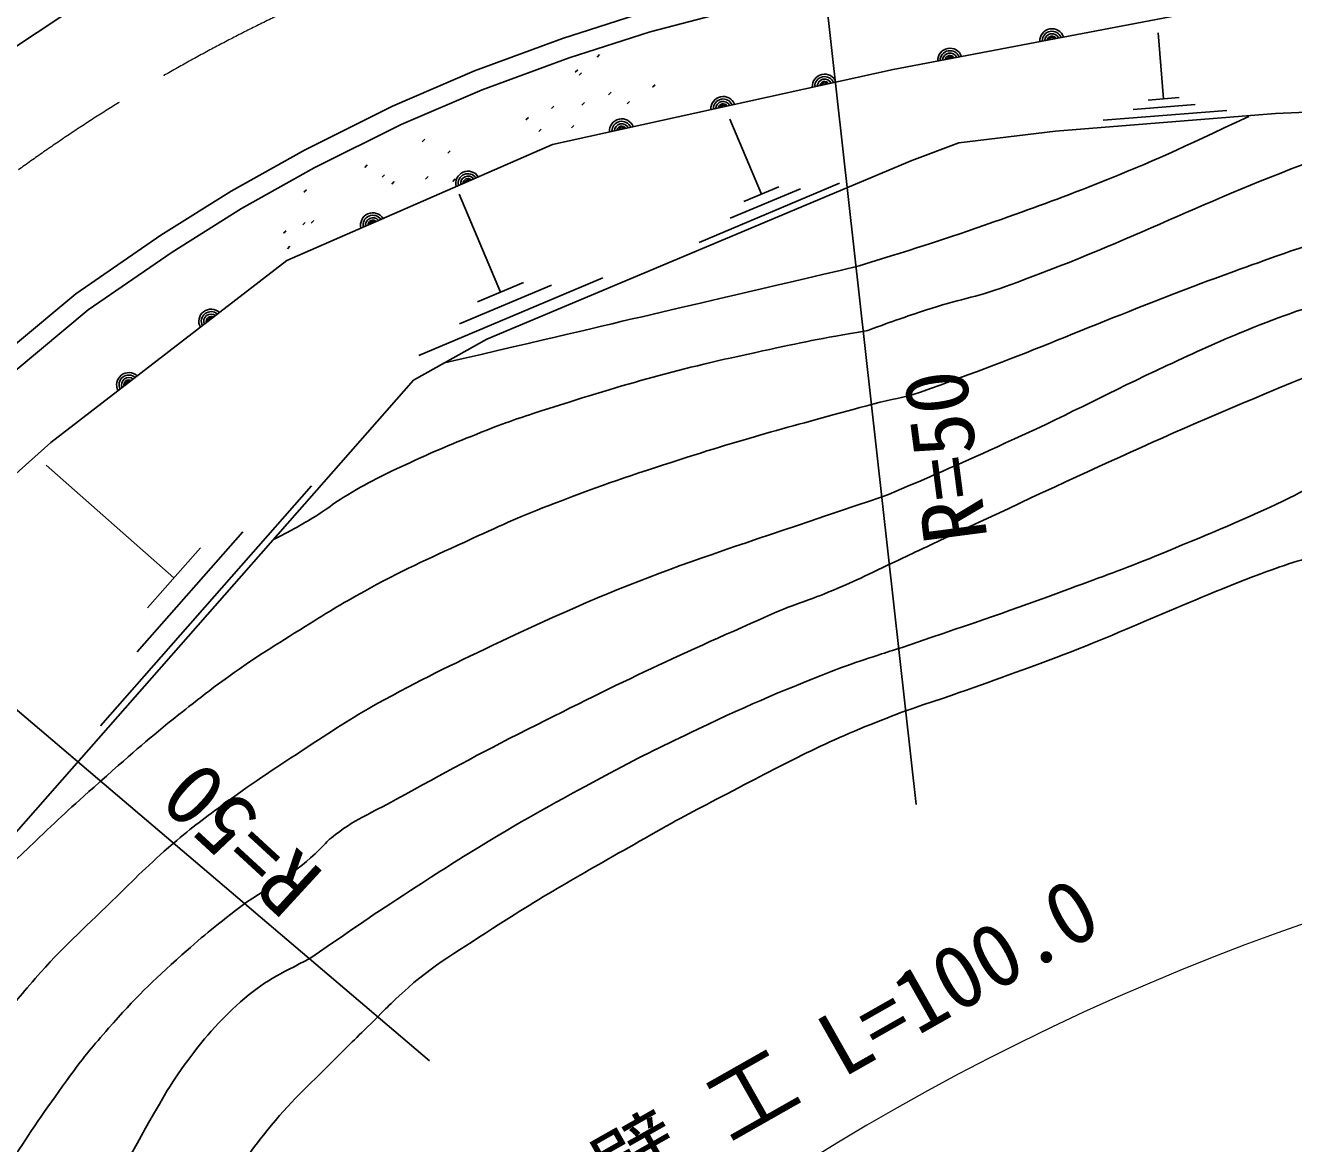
# Model space of a CAD drawing. Units: millimetres, scale not verified. Extents: x 40000 to 680000, y 20000 to 380000.
# Drawn here: x 346576 to 383206, y 266854 to 299146 of the extents above; entities that cross this region are included whole.
import ezdxf
from ezdxf.enums import TextEntityAlignment as Align

# ---------------------------------------------------------------- set-up
doc = ezdxf.new("R2010")
doc.units = ezdxf.units.MM
doc.header["$LTSCALE"] = 1000
doc.linetypes.add('CHAIN', pattern=[18.5, 12, -1.5, 3.5, -1.5])
for name, color, linetype, lineweight in [('M-BGD', 7, 'Continuous', 25), ('M-BMK', 2, 'CHAIN', 13), ('M-BMK-SRVR', 3, 'Continuous', 25), ('M-STR-HTXT', 7, 'Continuous', 13)]:
    doc.layers.add(name, color=color, linetype=linetype, lineweight=lineweight)
doc.styles.add('ＭＳ ゴシック', font='')
doc.styles.get('ＭＳ ゴシック').set_extended_font_data('MS Gothic')

msp = doc.modelspace()

# ---------------------------------------------------------------- linework, layer by layer
at = {"layer": 'M-BGD'}
for p, q in [((379448, 297023), (379296, 298929)), ((363090, 298231), (363160, 298302)), ((362457, 297795), (362528, 297866)), ((362569, 297707), (362640, 297777)), ((363421, 297144), (363491, 297215)), ((364691, 297359), (364761, 297429)), ((361770, 296742), (361840, 296813)), ((362649, 296844), (362720, 296915)), ((363953, 296880), (364024, 296950)), ((380361, 296857), (378574, 296714)), ((379895, 297059), (379002, 296988)), ((361032, 296419), (361103, 296490)), ((367836, 294273), (366927, 296434)), ((381273, 296690), (377700, 296404)), ((361405, 296078), (361476, 296149)), ((362350, 296184), (362421, 296255)), ((358039, 295785), (358110, 295856)), ((358775, 295453), (358846, 295524)), ((356377, 295043), (356448, 295114)), ((356877, 294761), (356948, 294832)), ((357160, 294563), (357230, 294633)), ((358134, 294707), (358205, 294778)), ((358920, 294641), (358991, 294712)), ((370089, 294585), (366037, 292880)), ((354622, 294330), (354692, 294400)), ((360298, 291442), (359106, 294276)), ((368962, 294429), (366936, 293577)), ((368342, 294486), (367329, 294060)), ((354587, 293382), (354658, 293453)), ((354832, 293436), (354903, 293507)), ((354036, 293147), (354106, 293217)), ((354143, 292695), (354214, 292766)), ((363254, 291851), (357939, 289615)), ((361776, 291646), (359119, 290528)), ((360963, 291721), (359634, 291162)), ((350869, 283195), (347174, 286443)), ((354838, 285847), (348748, 278918)), ((352854, 284521), (349809, 281057)), ((351631, 284061), (350108, 282329))]:
    msp.add_line(p, q, dxfattribs=at)
for points in [[(305110, 259224), (307227, 258970), (309936, 259139), (311714, 259478), (313577, 259986), (315440, 260663), (316964, 261340), (319334, 262695), (321112, 263965), (342279, 286317), (344480, 288434), (348036, 291397), (350492, 293090), (352524, 294360), (354640, 295546), (357180, 296816), (359551, 297832), (362091, 298763), (364462, 299525), (366748, 300118), (386983, 303674), (392994, 304520), (462929, 312818)], [(305574, 258579), (307247, 258503), (310009, 258557), (311846, 258907), (313754, 259428), (315659, 260120), (317228, 260818), (319650, 262202), (321498, 263522), (342694, 285905), (344871, 287998), (348390, 290930), (350813, 292601), (352822, 293857), (354914, 295028), (357426, 296285), (359767, 297288), (362281, 298210), (364625, 298963), (366872, 299545), (387074, 303096), (393069, 303940), (462985, 312235)], [(404109, 310957), (371222, 306687), (369951, 306687), (365256, 306100), (360389, 305093), (355357, 303416), (352088, 301906), (349988, 300815), (348231, 299810), (344289, 297210), (339669, 293179), (336896, 290322), (334615, 287703), (323176, 275078), (318579, 270396), (317269, 269347), (316298, 268729), (314044, 267602), (312381, 267077), (310390, 266644), (308733, 266470)], [(398386, 304571), (387296, 297732), (384135, 297341), (383745, 300182), (371635, 297874), (361799, 295708), (354128, 292352), (347310, 287096), (342374, 282693), (333922, 273762), (320827, 260835), (313663, 257533), (312216, 257699)], [(311784, 256948), (318777, 252259), (325630, 253467), (337804, 266884), (340259, 269339), (346101, 275604), (357785, 288897), (359902, 290082), (372179, 295247), (373533, 295755), (376327, 296094), (382677, 296602), (390551, 296940), (401727, 297702)]]:
    msp.add_lwpolyline(points, dxfattribs=at)
for centre, radius, start, end in [((376227, 298694), 354, 19.5894, 181.9946), ((376227, 298694), 283, 21.8135, 179.7706), ((376227, 298694), 212, 25.5598, 176.0242), ((376227, 298694), 142, 33.2715, 168.3125), ((376227, 298694), 100, 43.5892, 157.9949), ((376227, 298694), 100, 43.5892, 157.9949), ((373280, 298132), 354, 19.5894, 181.9946), ((373280, 298132), 283, 21.8135, 179.7706), ((373280, 298132), 212, 25.5598, 176.0242), ((373280, 298132), 142, 33.2715, 168.3125), ((373280, 298132), 100, 43.5892, 157.9949), ((373280, 298132), 100, 43.5892, 157.9949), ((369658, 297383), 354, 21.2167, 183.6218), ((369658, 297383), 283, 23.4407, 181.3978), ((369658, 297383), 212, 27.187, 177.6515), ((369658, 297383), 142, 34.8988, 169.9398), ((369658, 297383), 100, 45.2164, 159.6221), ((369658, 297383), 100, 45.2164, 159.6221), ((366729, 296738), 354, 21.2167, 183.6218), ((366729, 296738), 283, 23.4407, 181.3978), ((366729, 296738), 212, 27.187, 177.6515), ((366729, 296738), 142, 34.8988, 169.9398), ((366729, 296738), 100, 45.2164, 159.6221), ((366729, 296738), 100, 45.2164, 159.6221), ((363799, 296093), 354, 21.2167, 183.6218), ((363799, 296093), 283, 23.4407, 181.3978), ((363799, 296093), 212, 27.187, 177.6515), ((363799, 296093), 142, 34.8988, 169.9398), ((363799, 296093), 100, 45.2164, 159.6221), ((363799, 296093), 100, 45.2164, 159.6221), ((359359, 294581), 354, 32.4268, 194.832), ((359359, 294581), 283, 34.6508, 192.6079), ((359359, 294581), 212, 38.3972, 188.8616), ((359359, 294581), 142, 46.1089, 181.1499), ((359359, 294581), 100, 56.4265, 170.8322), ((359359, 294581), 100, 56.4265, 170.8322), ((356611, 293379), 354, 32.4268, 194.832), ((356611, 293379), 283, 34.6508, 192.6079), ((356611, 293379), 212, 38.3972, 188.8616), ((356611, 293379), 142, 46.1089, 181.1499), ((356611, 293379), 100, 56.4265, 170.8322), ((356611, 293379), 100, 56.4265, 170.8322), ((351940, 290597), 354, 46.4236, 208.8288), ((351940, 290597), 283, 48.6477, 206.6048), ((351940, 290597), 212, 52.394, 202.8585), ((351940, 290597), 142, 60.1057, 195.1467), ((351940, 290597), 100, 70.4234, 184.8291), ((351940, 290597), 100, 70.4234, 184.8291), ((349564, 288765), 354, 46.4236, 208.8288), ((349564, 288765), 283, 48.6477, 206.6048), ((349564, 288765), 212, 52.394, 202.8585), ((349564, 288765), 142, 60.1057, 195.1467), ((349564, 288765), 100, 70.4234, 184.8291), ((349564, 288765), 100, 70.4234, 184.8291)]:
    msp.add_arc(centre, radius, start, end, dxfattribs=at)
for points, knots in [([(348726, 277298), (349806, 278250), (350092, 278517), (351012, 279245), (351567, 279684), (351877, 279933), (352451, 280346), (353285, 280945), (353783, 281238), (354653, 281785), (355368, 282235), (355773, 282482), (356515, 282886), (357645, 283501), (358311, 283784), (359479, 284325), (360393, 284749), (360910, 284978), (361849, 285341), (363254, 285884), (364057, 286149), (365490, 286611), (367652, 287308), (368889, 287614), (371078, 288220), (371604, 288365), (371918, 288378), (372433, 288558), (375545, 289649), (377222, 290440), (380307, 291606), (381491, 292054), (382159, 292290), (383355, 292707), (384569, 293130), (385254, 293359), (386487, 293723), (387341, 293975), (387819, 294123), (388689, 294316), (389442, 294483), (389868, 294572), (390636, 294654), (391822, 294782), (392492, 294792), (393684, 294824), (395932, 294883), (397193, 294868), (399441, 294824), (401162, 294790), (402126, 294755), (403844, 294654), (404606, 294610), (405028, 294509), (405791, 294485), (408370, 294404), (409821, 294226), (412395, 294400), (412760, 294425), (412969, 294413), (413327, 294485), (416260, 295076), (418008, 295131), (420777, 296263), (421928, 296733), (422518, 297126), (423571, 297787), (424177, 298167), (424387, 298301), (425095, 298803)], [0, 0, 0, 0, 1, 1, 1, 2, 2, 2, 3, 3, 3, 4, 4, 4, 5, 5, 5, 6, 6, 6, 7, 7, 7, 8, 8, 8, 9, 9, 9, 10, 10, 10, 11, 11, 11, 12, 12, 12, 13, 13, 13, 14, 14, 14, 15, 15, 15, 16, 16, 16, 17, 17, 17, 18, 18, 18, 19, 19, 19, 20, 20, 20, 21, 21, 21, 22, 22, 22, 23, 23, 23, 23]), ([(371501, 285595), (373266, 286353), (373728, 286556), (375142, 287204), (376877, 287998), (377814, 288516), (379545, 289320), (380431, 289732), (380925, 289970), (381831, 290336), (382936, 290784), (383571, 290997), (384709, 291352), (385919, 291730), (386604, 291929), (387842, 292199), (388756, 292399), (389282, 292443), (390213, 292538), (392091, 292730), (393152, 292747), (395039, 292792), (396857, 292835), (397879, 292804), (399695, 292707), (401552, 292607), (402584, 292446), (404437, 292284), (406355, 292116), (407424, 291955), (409347, 291860), (410338, 291812), (410895, 291837), (411887, 291860), (412450, 291873), (412766, 291896), (413327, 291945), (413818, 291988), (414092, 292032), (414578, 292116), (414918, 292174), (415114, 292185), (415443, 292284), (418098, 293080), (419630, 293461), (422132, 294654), (422987, 295062), (423440, 295346), (424249, 295840), (424875, 296222), (425197, 296485), (425773, 296940), (426158, 297245), (426287, 297350), (426740, 297743)], [0, 0, 0, 0, 1, 1, 1, 2, 2, 2, 3, 3, 3, 4, 4, 4, 5, 5, 5, 6, 6, 6, 7, 7, 7, 8, 8, 8, 9, 9, 9, 10, 10, 10, 11, 11, 11, 12, 12, 12, 13, 13, 13, 14, 14, 14, 15, 15, 15, 16, 16, 16, 17, 17, 17, 18, 18, 18, 18]), ([(370909, 290336), (371717, 290634), (371936, 290710), (372602, 290929), (373487, 291220), (374012, 291290), (374888, 291606), (378417, 292882), (380268, 293920), (383778, 295247), (384716, 295602), (385266, 295733), (386230, 296010), (387653, 296419), (388142, 296515), (389911, 296913)], [0, 0, 0, 0, 1, 1, 1, 2, 2, 2, 3, 3, 3, 4, 4, 4, 5, 5, 5, 5]), ([(370655, 292199), (372537, 292786), (373041, 292936), (374549, 293469), (375714, 293880), (376364, 294116), (377513, 294570), (379261, 295261), (379828, 295545), (381915, 296517)], [0, 0, 0, 0, 1, 1, 1, 2, 2, 2, 3, 3, 3, 3]), ([(371671, 283648), (372366, 283980), (372547, 284062), (373110, 284325), (377307, 286288), (379653, 287409), (383947, 289151), (385314, 289705), (386088, 290006), (387503, 290421), (388158, 290613), (388531, 290699), (389197, 290844), (390015, 291023), (390479, 291107), (391313, 291183), (391840, 291231), (392142, 291126), (392668, 291183), (393339, 291255), (393693, 291431), (394361, 291522), (395118, 291624), (395546, 291653), (396309, 291691), (397234, 291737), (397754, 291715), (398679, 291691), (399110, 291680), (399351, 291647), (399780, 291606), (401773, 291416), (402883, 291245), (404860, 290929), (406026, 290742), (406661, 290543), (407823, 290336), (408712, 290179), (409211, 290091), (410109, 289998), (411033, 289902), (411552, 289837), (412480, 289828), (413208, 289821), (413617, 289852), (414343, 289913), (415172, 289982), (415638, 290032), (416459, 290167), (417427, 290326), (417987, 290390), (418902, 290741), (420732, 291444), (421696, 291996), (423402, 292961), (423905, 293246), (424198, 293392), (424672, 293723), (425816, 294522), (426430, 295008), (427551, 295840), (427937, 296127), (428059, 296217), (428540, 296576)], [0, 0, 0, 0, 1, 1, 1, 2, 2, 2, 3, 3, 3, 4, 4, 4, 5, 5, 5, 6, 6, 6, 7, 7, 7, 8, 8, 8, 9, 9, 9, 10, 10, 10, 11, 11, 11, 12, 12, 12, 13, 13, 13, 14, 14, 14, 15, 15, 15, 16, 16, 16, 17, 17, 17, 18, 18, 18, 19, 19, 19, 20, 20, 20, 21, 21, 21, 21]), ([(372179, 279414), (373969, 280016), (374445, 280190), (375886, 280722), (378405, 281651), (379745, 282353), (382254, 283309), (383065, 283618), (383540, 283735), (384371, 283986), (388286, 285170), (390540, 285628), (394531, 286526), (395480, 286740), (396020, 286835), (396986, 286950), (398268, 287102), (398997, 287156), (400288, 287119), (402523, 287055), (403762, 286764), (405961, 286357), (406765, 286208), (407195, 286031), (407993, 285849), (408714, 285684), (409122, 285602), (409855, 285510), (410250, 285461), (410473, 285437), (410871, 285426), (411731, 285401), (412214, 285386), (413073, 285426), (413536, 285447), (413800, 285435), (414258, 285510), (414963, 285625), (415353, 285727), (416036, 285934), (416818, 286170), (417231, 286378), (417983, 286696), (418760, 287024), (419202, 287203), (419931, 287627), (421975, 288818), (423037, 289623), (425011, 290929), (425508, 291258), (425815, 291403), (426281, 291776), (427480, 292734), (428119, 293313), (429275, 294323), (429722, 294713), (429865, 294837), (430416, 295326)], [0, 0, 0, 0, 1, 1, 1, 2, 2, 2, 3, 3, 3, 4, 4, 4, 5, 5, 5, 6, 6, 6, 7, 7, 7, 8, 8, 8, 9, 9, 9, 10, 10, 10, 11, 11, 11, 12, 12, 12, 13, 13, 13, 14, 14, 14, 15, 15, 15, 16, 16, 16, 17, 17, 17, 18, 18, 18, 19, 19, 19, 19]), ([(353740, 284295), (354419, 284658), (354619, 284750), (355149, 285097), (355388, 285253), (355510, 285361), (355753, 285510), (356485, 285959), (356923, 286165), (357701, 286526), (358547, 286919), (359034, 287114), (359902, 287458), (360553, 287716), (360928, 287836), (361595, 288050), (364009, 288824), (365382, 289212), (367861, 289744), (369047, 289998), (369450, 290087), (370909, 290336)], [0, 0, 0, 0, 1, 1, 1, 2, 2, 2, 3, 3, 3, 4, 4, 4, 5, 5, 5, 6, 6, 6, 7, 7, 7, 7]), ([(371925, 281192), (374265, 281993), (374878, 282190), (376751, 282886), (377712, 283243), (378258, 283425), (379206, 283817), (380671, 284423), (381496, 284752), (382931, 285426), (383775, 285821), (384187, 286170), (385048, 286526), (385270, 286619), (385410, 286626), (385641, 286696), (386845, 287062), (387240, 287314), (388604, 287966)], [0, 0, 0, 0, 1, 1, 1, 2, 2, 2, 3, 3, 3, 4, 4, 4, 5, 5, 5, 6, 6, 6, 6]), ([(324773, 240779), (326411, 243655), (326866, 244524), (328459, 246756), (329648, 248423), (330351, 249334), (331680, 250891), (332665, 252044), (333341, 252585), (334260, 253791), (334397, 253971), (334450, 254088), (334587, 254268), (335365, 255295), (335948, 255747), (336788, 256724), (337741, 257832), (338262, 258472), (339074, 259687), (340508, 261833), (341104, 263165), (342461, 265360), (343102, 266397), (343466, 266977), (344154, 267984), (344770, 268886), (345107, 269397), (345763, 270270), (346172, 270816), (346413, 271113), (346863, 271625), (347676, 272550), (348203, 273002), (349084, 273863), (349759, 274523), (350127, 274905), (350843, 275520), (351415, 276011), (351758, 276259), (352367, 276705), (353270, 277366), (353801, 277701), (354737, 278314), (355582, 278866), (356052, 279186), (356939, 279668), (358238, 280376), (358990, 280726), (360325, 281362), (364541, 283367), (366160, 283768), (371501, 285595)], [0, 0, 0, 0, 1, 1, 1, 2, 2, 2, 3, 3, 3, 4, 4, 4, 5, 5, 5, 6, 6, 6, 7, 7, 7, 8, 8, 8, 9, 9, 9, 10, 10, 10, 11, 11, 11, 12, 12, 12, 13, 13, 13, 14, 14, 14, 15, 15, 15, 16, 16, 16, 17, 17, 17, 17]), ([(352959, 273826), (353977, 274482), (354340, 274646), (355076, 275350), (355211, 275480), (355268, 275572), (355415, 275689), (356075, 276216), (356537, 276383), (357277, 276790), (358756, 277602), (359582, 278061), (361087, 278822), (363860, 280222), (365439, 280961), (368284, 282208), (368802, 282435), (369112, 282512), (369636, 282725), (370444, 283053), (370706, 283187), (371671, 283648)], [0, 0, 0, 0, 1, 1, 1, 2, 2, 2, 3, 3, 3, 4, 4, 4, 5, 5, 5, 6, 6, 6, 7, 7, 7, 7]), ([(354822, 272218), (356201, 273172), (356561, 273427), (357701, 274165), (358586, 274739), (359082, 275061), (359987, 275604), (361319, 276405), (362089, 276816), (363458, 277552), (364435, 278077), (364997, 278344), (365998, 278822), (367589, 279580), (368502, 279966), (370147, 280600), (370555, 280757), (370791, 280826), (371206, 280962), (371486, 281054), (371576, 281083), (371925, 281192)], [0, 0, 0, 0, 1, 1, 1, 2, 2, 2, 3, 3, 3, 4, 4, 4, 5, 5, 5, 6, 6, 6, 7, 7, 7, 7]), ([(356769, 270524), (356993, 270772), (357074, 270838), (357277, 271032), (358253, 271965), (358941, 272328), (360071, 273064), (361810, 274198), (362843, 274741), (364643, 275774), (365491, 276259), (365979, 276508), (366845, 276959), (368629, 277889), (369624, 278436), (371501, 279160), (371765, 279262), (371854, 279302), (372179, 279414)], [0, 0, 0, 0, 1, 1, 1, 2, 2, 2, 3, 3, 3, 4, 4, 4, 5, 5, 5, 6, 6, 6, 6]), ([(322995, 240587), (324410, 243097), (324807, 243826), (326136, 245795), (327305, 247528), (328063, 248427), (329309, 250106), (330611, 251861), (331375, 252819), (332674, 254577), (333095, 255147), (333308, 255484), (333740, 256046), (334183, 256624), (334478, 256911), (334925, 257486), (335579, 258326), (335930, 258810), (336534, 259687), (337175, 260616), (337517, 261152), (338058, 262142), (339065, 263985), (339441, 265115), (340429, 266968), (341021, 268080), (341380, 268688), (342037, 269762), (342387, 270333), (342583, 270654), (342969, 271202), (343498, 271953), (343805, 272370), (344408, 273064), (345304, 274096), (345862, 274624), (346848, 275570), (347567, 276260), (347812, 276486), (348726, 277298)], [0, 0, 0, 0, 1, 1, 1, 2, 2, 2, 3, 3, 3, 4, 4, 4, 5, 5, 5, 6, 6, 6, 7, 7, 7, 8, 8, 8, 9, 9, 9, 10, 10, 10, 11, 11, 11, 12, 12, 12, 13, 13, 13, 13]), ([(327321, 242013), (328147, 243274), (328371, 243605), (329068, 244609), (330001, 245952), (330514, 246714), (331536, 247990), (332825, 249599), (333674, 250393), (335062, 251917), (335663, 252577), (336007, 252941), (336619, 253591), (337500, 254528), (338034, 255015), (338905, 255962), (339444, 256548), (339743, 256879), (340259, 257486), (340839, 258166), (341179, 258537), (341699, 259264), (343039, 261137), (343580, 262325), (344831, 264259), (345997, 266061), (346616, 267096), (347879, 268831), (348281, 269382), (348531, 269672), (348980, 270186), (349749, 271066), (350223, 271525), (351097, 272302), (351799, 272927), (352056, 273134), (352959, 273826)], [0, 0, 0, 0, 1, 1, 1, 2, 2, 2, 3, 3, 3, 4, 4, 4, 5, 5, 5, 6, 6, 6, 7, 7, 7, 8, 8, 8, 9, 9, 9, 10, 10, 10, 11, 11, 11, 12, 12, 12, 12]), ([(330062, 243263), (331577, 245290), (331980, 245899), (333379, 247446), (334074, 248214), (334495, 248615), (335206, 249369), (335540, 249723), (335710, 249939), (336055, 250282), (336234, 250459), (336346, 250545), (336534, 250712), (338007, 252019), (338871, 252707), (340344, 254014), (341377, 254931), (341976, 255424), (342969, 256385), (343557, 256954), (343872, 257290), (344408, 257909), (344901, 258479), (345150, 258823), (345593, 259433), (346127, 260168), (346406, 260596), (346863, 261380), (348400, 264013), (349038, 265613), (350589, 268238), (350831, 268649), (350980, 268873), (351266, 269254), (351520, 269593), (351659, 269788), (351943, 270101), (352258, 270447), (352439, 270638), (352790, 270948), (353492, 271567), (353857, 271708), (354822, 272218)], [0, 0, 0, 0, 1, 1, 1, 2, 2, 2, 3, 3, 3, 4, 4, 4, 5, 5, 5, 6, 6, 6, 7, 7, 7, 8, 8, 8, 9, 9, 9, 10, 10, 10, 11, 11, 11, 12, 12, 12, 13, 13, 13, 14, 14, 14, 14]), ([(336985, 248279), (337490, 248805), (337631, 248944), (338058, 249358), (338698, 249976), (339067, 250312), (339751, 250882), (341058, 251969), (341891, 252450), (343223, 253506), (343757, 253930), (344073, 254148), (344577, 254607), (345460, 255409), (345978, 255840), (346779, 256724), (347299, 257298), (347575, 257634), (348049, 258248), (348716, 259112), (349085, 259604), (349657, 260534), (351008, 262728), (351539, 264088), (352875, 266291), (353108, 266676), (353274, 266869), (353552, 267222), (354231, 268085), (354711, 268485), (355486, 269264), (355981, 269762), (356144, 269924), (356769, 270524)], [0, 0, 0, 0, 1, 1, 1, 2, 2, 2, 3, 3, 3, 4, 4, 4, 5, 5, 5, 6, 6, 6, 7, 7, 7, 8, 8, 8, 9, 9, 9, 10, 10, 10, 11, 11, 11, 11])]:
    msp.add_open_spline(points, degree=3, knots=knots, dxfattribs=at)
msp.add_open_spline([(358681, 289399), (364668, 290799), (364668, 290799), (370655, 292199)], degree=3, dxfattribs=at)
at = {"layer": 'M-BMK'}
msp.add_arc((374911, 255543), 48672, 105.8772, 139.959, dxfattribs=at)
at = {"layer": 'M-BMK-SRVR'}
for p, q in [((372301, 276651), (369264, 303863)), ((337588, 286787), (358248, 269247))]:
    msp.add_line(p, q, dxfattribs=at)
at = {"layer": 'M-STR-HTXT'}
msp.add_arc((406853, 206008), 71142, 94.99228, 147.38373, dxfattribs=at)

# ---------------------------------------------------------------- texts
at = {"layer": 'M-BMK-SRVR', "style": 'ＭＳ ゴシック'}
for rotation, p in [(97.431, (373455, 284215)), (137.413, (354643, 273952))]:
    msp.add_text('R=50', height=1833, rotation=rotation, dxfattribs=at).set_placement(p, align=Align.MIDDLE_LEFT)
at = {"layer": 'M-STR-HTXT', "style": 'ＭＳ ゴシック'}
for s, rotation, p in [('擁 壁 工 L=100.0', 29.565, (369347, 267633)), ('側\u3000\u3000溝 L=276.0', 12.529, (388953, 265179))]:
    msp.add_text(s, height=1833, rotation=rotation, dxfattribs=at).set_placement(p, align=Align.BOTTOM_CENTER)

doc.saveas('drawing.dxf')
